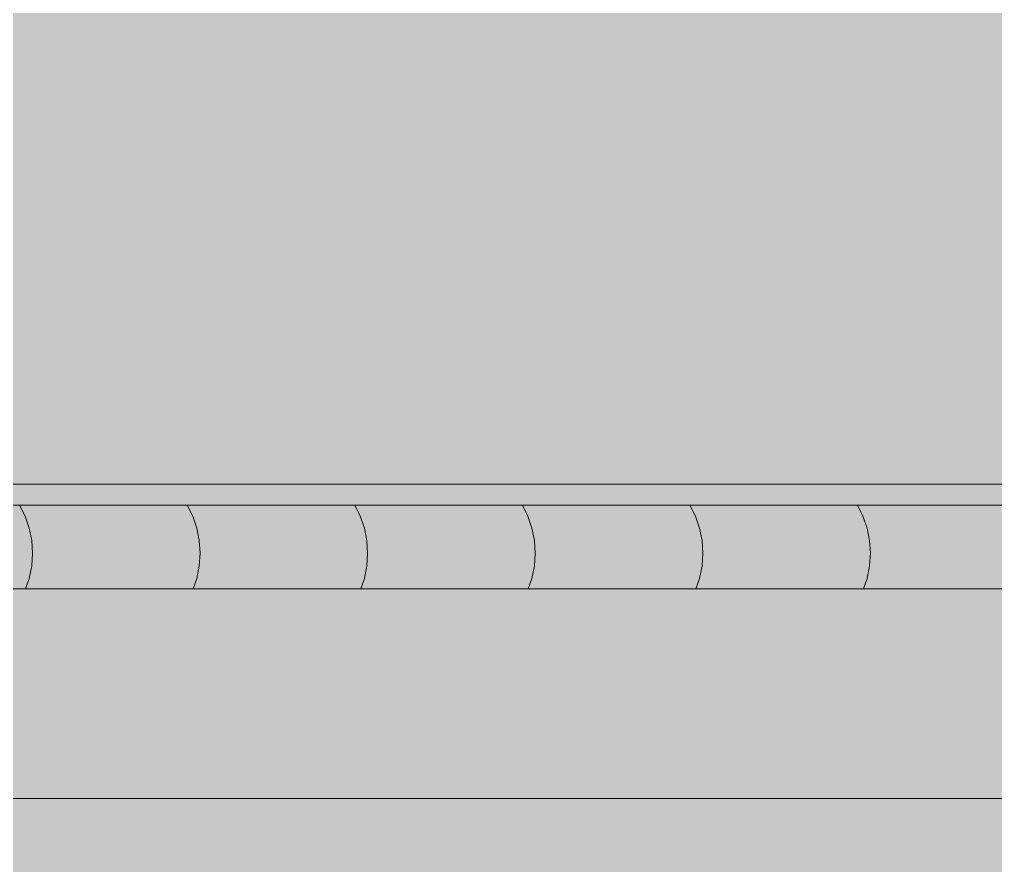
# Model space of a CAD drawing. Header units: millimetres. Extents: x 365175 to 2667127, y -330297 to -162108.
# Drawn here: x 1843494 to 1844659, y -319941 to -318932 of the extents above; entities that cross this region are included whole.
import ezdxf

# ---------------------------------------------------------------- set-up
doc = ezdxf.new("R2010")
doc.units = ezdxf.units.MM
doc.header["$MEASUREMENT"] = 0
doc.linetypes.add('Wipeout_Contour', pattern=[1000, 0, -1000])
doc.layers.add('Sols_ Dalles', color=7, linetype='Continuous')
doc.layers.add('TopoAlt', color=7, linetype='Continuous')
pattern_1 = [(0, (1445436.05, -319510.98), (0, 86.60254), [0, -50]), (0, (1445461.05, -319467.68), (0, 86.60254), [0, -50])]

# ---------------------------------------------------------------- blocks, each defined once
blk = doc.blocks.new('Élément de coupe_498_6', base_point=(1445436.1, -319511))
at = {"color": 254, "linetype": 'Wipeout_Contour', "lineweight": 0, "ltscale": 7587371.777575616}
blk.add_wipeout([(1805984, -319861), (1933356.4, -319861), (1933356.4, -319611), (1805984, -319611)], dxfattribs=at)
at = {"linetype": 'Continuous', "lineweight": 5, "true_color": 0x00e7c4}
h = blk.add_hatch(dxfattribs=at)
h.set_pattern_fill('Plâtre_0006', color=120, style=0, pattern_type=2)
h.set_pattern_definition(pattern_1)
h.paths.add_polyline_path([(1805984, -319861), (1933356.4, -319861), (1933356.4, -319611), (1805984, -319611)])
at = {"color": 7, "linetype": 'Continuous', "lineweight": 5}
for p, q in [((1933356.4, -319611), (1805984, -319611)), ((1933356.4, -319861), (1805984, -319861))]:
    blk.add_line(p, q, dxfattribs=at)
blk = doc.blocks.new('Élément de coupe_582_6', base_point=(1445436.1, -319511))
at = {"layer": 'TopoAlt', "linetype": 'Continuous', "lineweight": 0, "true_color": 0x000000}
blk.add_hatch(color=18, dxfattribs=at).paths.add_polyline_path([(1838007, -319511), (1839530.3, -319511), (1839530.3, -319486), (1854698.7, -319486), (1854698.7, -318911), (1838007, -318911)])
blk = doc.blocks.new('*X947', base_point=(1445436.1, -319511))
at = {"layer": 'Sols_ Dalles', "color": 7, "linetype": 'Continuous', "lineweight": 5}
for p, q in [((1843500.9, -319524.3), (1843494.3, -319511)), ((1843500.9, -319524.3), (1843494.3, -319511)), ((1843700.9, -319524.3), (1843694.3, -319511)), ((1843700.9, -319524.3), (1843694.3, -319511)), ((1843900.9, -319524.3), (1843894.3, -319511)), ((1843900.9, -319524.3), (1843894.3, -319511)), ((1844100.9, -319524.3), (1844094.3, -319511)), ((1844100.9, -319524.3), (1844094.3, -319511)), ((1844300.8, -319524.3), (1844294.3, -319511)), ((1844300.8, -319524.3), (1844294.3, -319511)), ((1844500.8, -319524.3), (1844494.3, -319511)), ((1844500.8, -319524.3), (1844494.3, -319511)), ((1843505.7, -319538.6), (1843500.9, -319524.3)), ((1843505.7, -319538.6), (1843500.9, -319524.3)), ((1843705.7, -319538.6), (1843700.9, -319524.3)), ((1843705.7, -319538.6), (1843700.9, -319524.3)), ((1843905.7, -319538.6), (1843900.9, -319524.3)), ((1843905.7, -319538.6), (1843900.9, -319524.3)), ((1844105.7, -319538.6), (1844100.9, -319524.3)), ((1844105.7, -319538.6), (1844100.9, -319524.3)), ((1844305.7, -319538.6), (1844300.8, -319524.3)), ((1844305.7, -319538.6), (1844300.8, -319524.3)), ((1844505.7, -319538.6), (1844500.8, -319524.3)), ((1844505.7, -319538.6), (1844500.8, -319524.3)), ((1843508.7, -319553.4), (1843505.7, -319538.6)), ((1843508.7, -319553.4), (1843505.7, -319538.6)), ((1843708.7, -319553.4), (1843705.7, -319538.6)), ((1843708.7, -319553.4), (1843705.7, -319538.6)), ((1843908.7, -319553.4), (1843905.7, -319538.6)), ((1843908.7, -319553.4), (1843905.7, -319538.6)), ((1844108.7, -319553.4), (1844105.7, -319538.6)), ((1844108.7, -319553.4), (1844105.7, -319538.6)), ((1844308.7, -319553.4), (1844305.7, -319538.6)), ((1844308.7, -319553.4), (1844305.7, -319538.6)), ((1844508.6, -319553.4), (1844505.7, -319538.6)), ((1844508.6, -319553.4), (1844505.7, -319538.6)), ((1843509.7, -319568.5), (1843508.7, -319553.4)), ((1843509.7, -319568.5), (1843508.7, -319553.4)), ((1843709.7, -319568.5), (1843708.7, -319553.4)), ((1843709.7, -319568.5), (1843708.7, -319553.4)), ((1843909.6, -319568.5), (1843908.7, -319553.4)), ((1843909.6, -319568.5), (1843908.7, -319553.4)), ((1844109.6, -319568.5), (1844108.7, -319553.4)), ((1844109.6, -319568.5), (1844108.7, -319553.4)), ((1844309.6, -319568.5), (1844308.7, -319553.4)), ((1844309.6, -319568.5), (1844308.7, -319553.4)), ((1844509.6, -319568.5), (1844508.6, -319553.4)), ((1844509.6, -319568.5), (1844508.6, -319553.4)), ((1843508.7, -319583.6), (1843509.7, -319568.5)), ((1843508.7, -319583.6), (1843509.7, -319568.5)), ((1843708.7, -319583.6), (1843709.7, -319568.5)), ((1843708.7, -319583.6), (1843709.7, -319568.5)), ((1843908.7, -319583.6), (1843909.6, -319568.5)), ((1843908.7, -319583.6), (1843909.6, -319568.5)), ((1844108.7, -319583.6), (1844109.6, -319568.5)), ((1844108.7, -319583.6), (1844109.6, -319568.5)), ((1844308.7, -319583.6), (1844309.6, -319568.5)), ((1844308.7, -319583.6), (1844309.6, -319568.5)), ((1844508.6, -319583.6), (1844509.6, -319568.5)), ((1844508.6, -319583.6), (1844509.6, -319568.5)), ((1843505.7, -319598.4), (1843508.7, -319583.6)), ((1843505.7, -319598.4), (1843508.7, -319583.6)), ((1843705.7, -319598.4), (1843708.7, -319583.6)), ((1843705.7, -319598.4), (1843708.7, -319583.6)), ((1843905.7, -319598.4), (1843908.7, -319583.6)), ((1843905.7, -319598.4), (1843908.7, -319583.6)), ((1844105.7, -319598.4), (1844108.7, -319583.6)), ((1844105.7, -319598.4), (1844108.7, -319583.6)), ((1844305.7, -319598.4), (1844308.7, -319583.6)), ((1844305.7, -319598.4), (1844308.7, -319583.6)), ((1844505.7, -319598.4), (1844508.6, -319583.6)), ((1844505.7, -319598.4), (1844508.6, -319583.6)), ((1843501.5, -319611), (1843505.7, -319598.4)), ((1843501.5, -319611), (1843505.7, -319598.4)), ((1843701.4, -319611), (1843705.7, -319598.4)), ((1843701.4, -319611), (1843705.7, -319598.4)), ((1843901.4, -319611), (1843905.7, -319598.4)), ((1843901.4, -319611), (1843905.7, -319598.4)), ((1844101.4, -319611), (1844105.7, -319598.4)), ((1844101.4, -319611), (1844105.7, -319598.4)), ((1844301.4, -319611), (1844305.7, -319598.4)), ((1844301.4, -319611), (1844305.7, -319598.4)), ((1844501.4, -319611), (1844505.7, -319598.4)), ((1844501.4, -319611), (1844505.7, -319598.4))]:
    blk.add_line(p, q, dxfattribs=at)
blk = doc.blocks.new('Élément de coupe_747_6', base_point=(1445436.1, -319511))
at = {"layer": 'Sols_ Dalles', "linetype": 'Continuous', "lineweight": 0, "true_color": 0x000000}
blk.add_hatch(color=18, dxfattribs=at).paths.add_polyline_path([(1839463.3, -319511), (1839463.3, -319611), (1859013.5, -319611), (1859013.5, -319511)])
at = {"layer": 'Sols_ Dalles', "color": 250, "linetype": 'Continuous', "lineweight": 5, "true_color": 0x1f1f1f}
blk.add_line((1839463.3, -319511), (1859013.5, -319511), dxfattribs=at)
at = {"layer": 'Sols_ Dalles', "lineweight": 0}
blk.add_blockref('*X947', (1445436.1, -319511), dxfattribs=at)
blk = doc.blocks.new('Élément de coupe_748_6', base_point=(1445436.1, -319511))
at = {"linetype": 'Continuous', "lineweight": 0, "true_color": 0x000000}
blk.add_hatch(color=18, dxfattribs=at).paths.add_polyline_path([(1839530.3, -319486), (1839530.3, -319511), (1859717.6, -319511), (1859717.6, -319486)])
at = {"color": 7, "linetype": 'Continuous', "lineweight": 5}
blk.add_line((1839530.3, -319486), (1859717.6, -319486), dxfattribs=at)

msp = doc.modelspace()

# ---------------------------------------------------------------- block references
at = {"lineweight": 0}
msp.add_blockref('Élément de coupe_748_6', (1445436.05, -319510.981), dxfattribs=at)
at = {"layer": 'TopoAlt', "lineweight": 0}
msp.add_blockref('Élément de coupe_582_6', (1445436.05, -319510.981), dxfattribs=at)

# ---------------------------------------------------------------- wipeouts: each hides what was drawn before it
at = {"color": 254, "linetype": 'Wipeout_Contour', "lineweight": 0, "ltscale": 7609605.31800538}
msp.add_wipeout([(1824949.475, -319860.981), (1925692.058, -319860.981), (1925692.058, -319610.981), (1824949.475, -319610.981)], dxfattribs=at)

# ---------------------------------------------------------------- next in the draw order: hatches: boundary and pattern name
at = {"linetype": 'Continuous', "lineweight": 5, "true_color": 0x00e7c4}
h = msp.add_hatch(dxfattribs=at)
h.set_pattern_fill('Plâtre_0006', color=120, style=0, pattern_type=2)
h.set_pattern_definition(pattern_1)
h.paths.add_polyline_path([(1824949.475, -319860.981), (1925692.058, -319860.981), (1925692.058, -319610.981), (1824949.475, -319610.981)])

# ---------------------------------------------------------------- next in the draw order: block references
at = {"lineweight": 0}
msp.add_blockref('Élément de coupe_498_6', (1445436.05, -319510.981), dxfattribs=at)

# ---------------------------------------------------------------- next in the draw order: hatches: boundary and pattern name
at = {"linetype": 'Continuous', "lineweight": 5}
for color, points in [(255, [(1804994.38, -319610.981), (1934827.773, -319610.981), (1934827.773, -322710.981), (1804994.38, -322710.981)]), (7, [(1804994.38, -319610.981), (1933356.391, -319610.981), (1933356.391, -319810.981), (1804994.38, -319810.981)])]:
    msp.add_hatch(color=color, dxfattribs=at).paths.add_polyline_path(points)

# ---------------------------------------------------------------- next in the draw order: linework, layer by layer
at = {"color": 7, "linetype": 'Continuous', "lineweight": 5}
for p, q in [((1925692.058, -319610.981), (1824949.475, -319610.981)), ((1925692.058, -319860.981), (1824949.475, -319860.981))]:
    msp.add_line(p, q, dxfattribs=at)

# ---------------------------------------------------------------- next in the draw order: block references
at = {"layer": 'Sols_ Dalles', "lineweight": 0}
msp.add_blockref('Élément de coupe_747_6', (1445436.05, -319510.981), dxfattribs=at)

doc.saveas('drawing.dxf')
